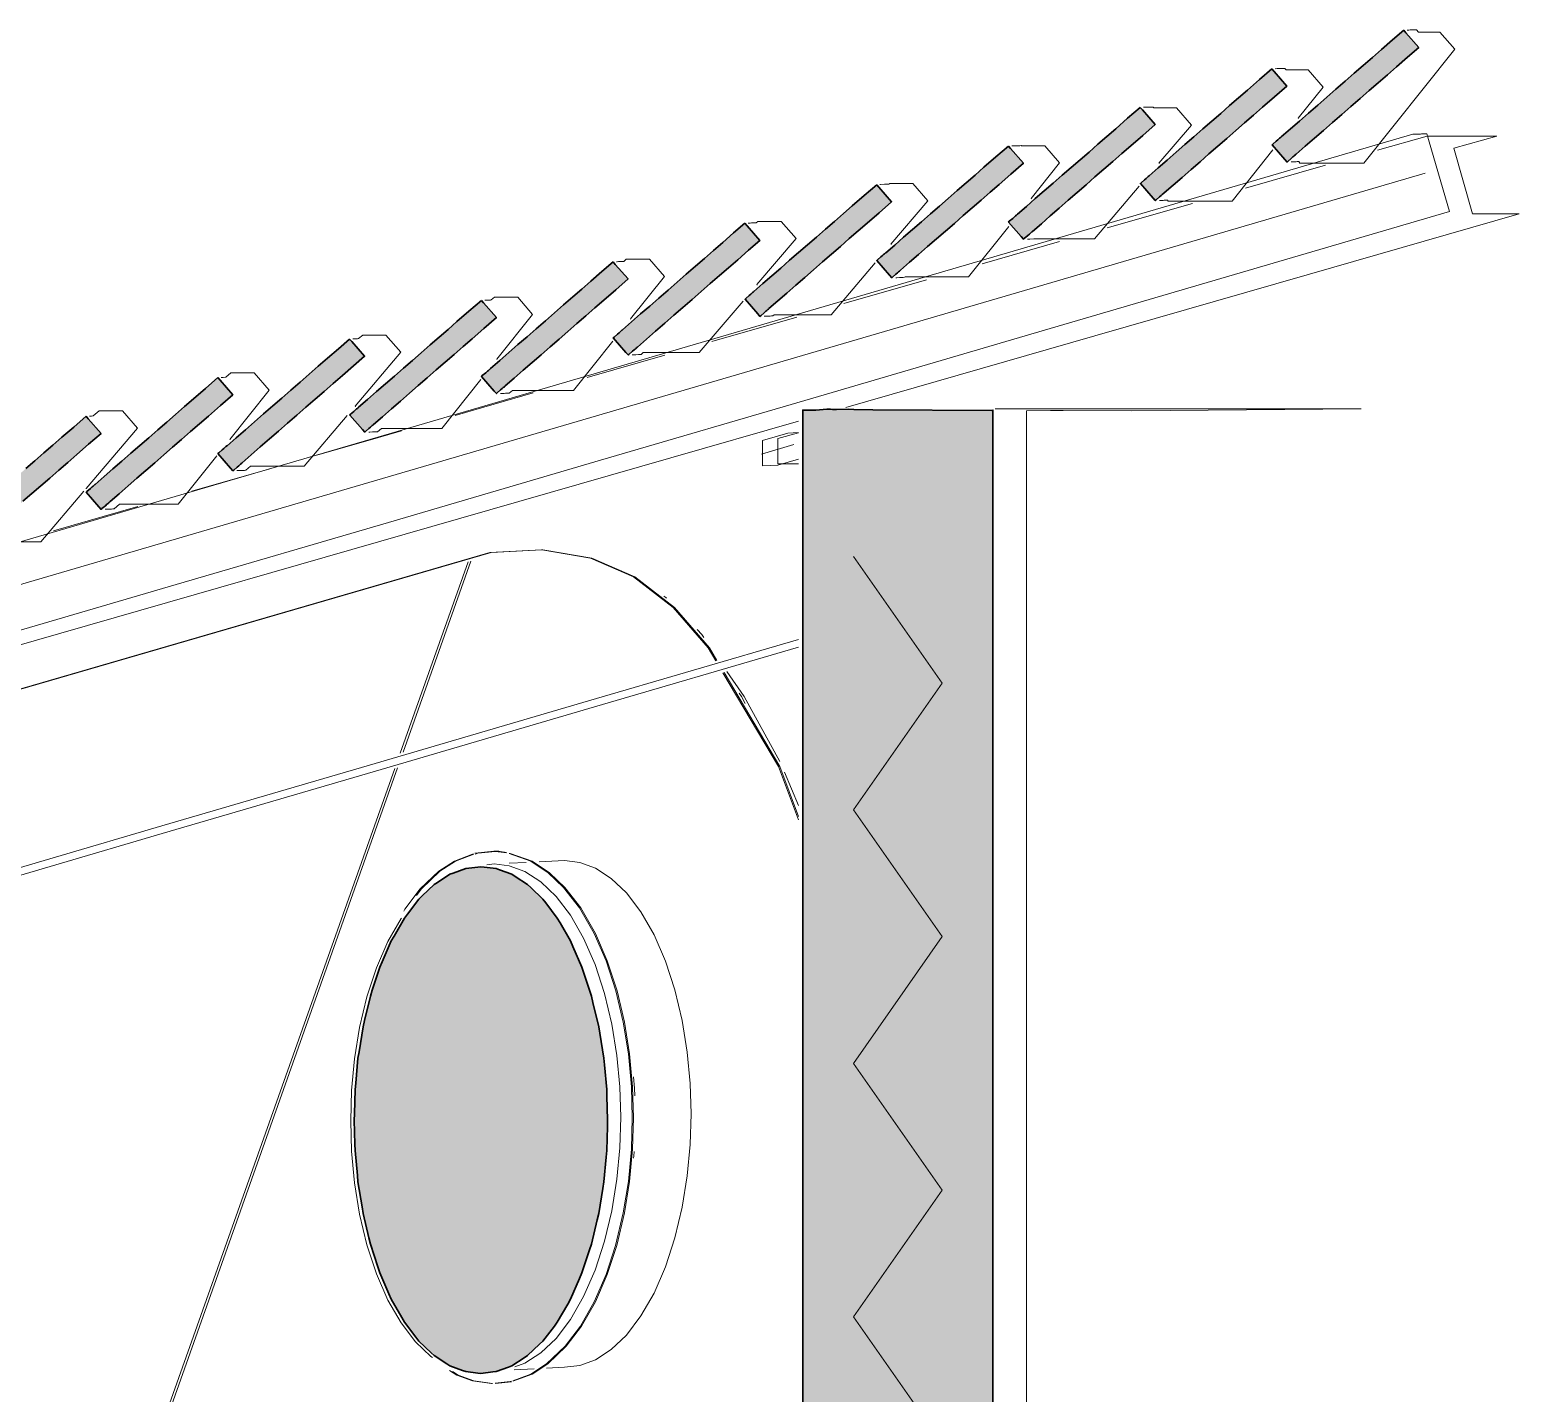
# Model space of a CAD drawing. Header units: millimetres. Extents: x 0 to 153524, y 0 to 59400.
# Drawn here: x 18842 to 20017, y 31665 to 32741 of the extents above; entities that cross this region are included whole.
import ezdxf

# ---------------------------------------------------------------- set-up
doc = ezdxf.new("R2010")
doc.units = ezdxf.units.MM
for name, color, linetype, lineweight in [('01_切断（構造・壁）', 7, 'Continuous', 35), ('03_切断（ガラス）', 5, 'Continuous', 13), ('05_断熱（仮）', 2, 'Continuous', 9), ('10_見えがかり', 7, 'Continuous', 13), ('12_見えがかり（ガラス）', 5, 'Continuous', 9)]:
    doc.layers.add(name, color=color, linetype=linetype, lineweight=lineweight)

msp = doc.modelspace()

# ---------------------------------------------------------------- hatches: boundary and pattern name
at = {"layer": '01_切断（構造・壁）'}
for points in [[(19926.1, 32740.4), (19927.8, 32738.4), (19937.9, 32726.8), (19929, 32719.1), (19920.4, 32711.6), (19913.2, 32705.3), (19906, 32699), (19898.8, 32692.8), (19891.6, 32686.5), (19884.4, 32680.2), (19877.2, 32674), (19870, 32667.7), (19862.8, 32661.4), (19855.6, 32655.2), (19848.4, 32648.9), (19841.2, 32642.6), (19841, 32642.5), (19840.9, 32642.4), (19840.6, 32642.2), (19840.3, 32641.9), (19840, 32641.6), (19839.4, 32641.1), (19838.6, 32640.4), (19837.3, 32639.3), (19834.6, 32636.9), (19834, 32636.4), (19832.2, 32638.4), (19822.2, 32649.9), (19822.8, 32650.5), (19825.5, 32652.8), (19826.8, 32654), (19827.6, 32654.7), (19828.1, 32655.2), (19828.5, 32655.5), (19828.8, 32655.7), (19829, 32655.9), (19829.2, 32656.1), (19829.4, 32656.2), (19836.6, 32662.5), (19843.8, 32668.7), (19851, 32675), (19858.2, 32681.3), (19865.4, 32687.6), (19872.6, 32693.8), (19879.8, 32700.1), (19887, 32706.4), (19894.2, 32712.6), (19901.4, 32718.9), (19908.6, 32725.2), (19917.2, 32732.7)], [(19822.1, 32709.9), (19823.8, 32707.9), (19833.9, 32696.3), (19824.1, 32687.8), (19814.7, 32679.6), (19807.6, 32673.5), (19800.5, 32667.3), (19793.5, 32661.2), (19786.4, 32655), (19779.4, 32648.9), (19772.3, 32642.8), (19765.3, 32636.6), (19758.2, 32630.5), (19751.1, 32624.3), (19744.1, 32618.2), (19737, 32612.1), (19736.9, 32611.9), (19736.6, 32611.7), (19736.3, 32611.5), (19736, 32611.1), (19735.4, 32610.7), (19734.6, 32610), (19733.3, 32608.8), (19730.6, 32606.5), (19730, 32605.9), (19728.2, 32607.9), (19718.2, 32619.5), (19718.8, 32620), (19721.5, 32622.4), (19722.8, 32623.5), (19723.6, 32624.2), (19724.1, 32624.7), (19724.5, 32625), (19724.8, 32625.3), (19725, 32625.5), (19725.2, 32625.6), (19732.3, 32631.8), (19739.3, 32637.9), (19746.4, 32644.1), (19753.4, 32650.2), (19760.5, 32656.3), (19767.6, 32662.5), (19774.6, 32668.6), (19781.7, 32674.8), (19788.7, 32680.9), (19795.8, 32687), (19802.8, 32693.2), (19812.2, 32701.4)], [(19718.1, 32679.5), (19719.8, 32677.5), (19729.9, 32665.9), (19720.1, 32657.3), (19710.7, 32649.1), (19703.6, 32643), (19696.5, 32636.9), (19689.5, 32630.7), (19682.4, 32624.6), (19675.4, 32618.4), (19668.3, 32612.3), (19661.3, 32606.2), (19654.2, 32600), (19647.1, 32593.9), (19640.1, 32587.7), (19633, 32581.6), (19632.9, 32581.4), (19632.6, 32581.2), (19632.3, 32581), (19632, 32580.7), (19631.4, 32580.2), (19630.6, 32579.5), (19629.3, 32578.3), (19626.6, 32576), (19626, 32575.5), (19624.2, 32577.5), (19614.2, 32589), (19614.8, 32589.6), (19617.5, 32591.9), (19618.8, 32593.1), (19619.6, 32593.8), (19620.1, 32594.2), (19620.5, 32594.6), (19620.8, 32594.8), (19621, 32595), (19621.2, 32595.2), (19628.3, 32601.3), (19635.3, 32607.5), (19642.4, 32613.6), (19649.4, 32619.7), (19656.5, 32625.9), (19663.6, 32632), (19670.6, 32638.2), (19677.7, 32644.3), (19684.7, 32650.4), (19691.8, 32656.6), (19698.8, 32662.7), (19708.2, 32670.9)], [(19614.1, 32649), (19615.8, 32647), (19625.9, 32635.4), (19616.1, 32626.9), (19606.7, 32618.7), (19599.6, 32612.5), (19592.5, 32606.4), (19585.5, 32600.3), (19578.4, 32594.1), (19571.4, 32588), (19564.3, 32581.8), (19557.3, 32575.7), (19550.2, 32569.6), (19543.1, 32563.4), (19536.1, 32557.3), (19529, 32551.1), (19528.9, 32551), (19528.6, 32550.8), (19528.3, 32550.5), (19528, 32550.2), (19527.4, 32549.7), (19526.6, 32549), (19525.3, 32547.9), (19522.6, 32545.5), (19522, 32545), (19520.2, 32547), (19510.2, 32558.6), (19510.8, 32559.1), (19513.5, 32561.5), (19514.8, 32562.6), (19515.6, 32563.3), (19516.2, 32563.8), (19516.5, 32564.1), (19516.8, 32564.4), (19517, 32564.6), (19517.2, 32564.7), (19524.3, 32570.9), (19531.3, 32577), (19538.4, 32583.1), (19545.4, 32589.3), (19552.5, 32595.4), (19559.6, 32601.6), (19566.6, 32607.7), (19573.7, 32613.8), (19580.7, 32620), (19587.8, 32626.1), (19594.8, 32632.3), (19604.2, 32640.4)], [(19510.1, 32618.5), (19511.8, 32616.5), (19521.9, 32605), (19512.1, 32596.4), (19502.7, 32588.2), (19495.6, 32582.1), (19488.5, 32575.9), (19481.5, 32569.8), (19474.4, 32563.7), (19467.4, 32557.5), (19460.3, 32551.4), (19453.3, 32545.2), (19446.2, 32539.1), (19439.1, 32533), (19432.1, 32526.8), (19425, 32520.7), (19424.9, 32520.5), (19424.6, 32520.3), (19424.3, 32520.1), (19424, 32519.7), (19423.4, 32519.3), (19422.6, 32518.6), (19421.3, 32517.4), (19418.6, 32515.1), (19418, 32514.5), (19416.2, 32516.5), (19406.2, 32528.1), (19406.8, 32528.7), (19409.5, 32531), (19410.8, 32532.2), (19411.6, 32532.9), (19412.2, 32533.3), (19412.5, 32533.7), (19412.8, 32533.9), (19413, 32534.1), (19413.2, 32534.3), (19420.3, 32540.4), (19427.3, 32546.5), (19434.4, 32552.7), (19441.4, 32558.8), (19448.5, 32565), (19455.6, 32571.1), (19462.6, 32577.2), (19469.7, 32583.4), (19476.7, 32589.5), (19483.8, 32595.7), (19490.8, 32601.8), (19500.2, 32610)], [(19406.1, 32588.1), (19407.8, 32586.1), (19417.9, 32574.5), (19409, 32566.8), (19400.4, 32559.3), (19393.2, 32553), (19386, 32546.8), (19378.8, 32540.5), (19371.6, 32534.2), (19364.4, 32527.9), (19357.2, 32521.7), (19350, 32515.4), (19342.8, 32509.1), (19335.6, 32502.9), (19328.4, 32496.6), (19321.2, 32490.3), (19321, 32490.2), (19320.9, 32490.1), (19320.6, 32489.9), (19320.4, 32489.6), (19320, 32489.3), (19319.4, 32488.8), (19318.6, 32488.1), (19317.3, 32487), (19314.6, 32484.6), (19314, 32484.1), (19312.2, 32486.1), (19302.2, 32497.7), (19302.8, 32498.2), (19305.5, 32500.5), (19306.8, 32501.7), (19307.6, 32502.4), (19308.2, 32502.9), (19308.5, 32503.2), (19308.8, 32503.4), (19309, 32503.6), (19309.2, 32503.8), (19309.4, 32503.9), (19316.6, 32510.2), (19323.8, 32516.5), (19331, 32522.7), (19338.2, 32529), (19345.4, 32535.3), (19352.6, 32541.5), (19359.8, 32547.8), (19367, 32554.1), (19374.2, 32560.3), (19381.4, 32566.6), (19388.6, 32572.9), (19397.2, 32580.4)], [(19302.1, 32557.6), (19303.8, 32555.6), (19313.9, 32544.1), (19304.1, 32535.5), (19294.7, 32527.3), (19287.6, 32521.2), (19280.5, 32515), (19273.5, 32508.9), (19266.4, 32502.7), (19259.4, 32496.6), (19252.3, 32490.5), (19245.3, 32484.3), (19238.2, 32478.2), (19231.2, 32472), (19224.1, 32465.9), (19217, 32459.8), (19216.9, 32459.6), (19216.6, 32459.4), (19216.4, 32459.2), (19216, 32458.8), (19215.4, 32458.4), (19214.6, 32457.7), (19213.3, 32456.5), (19210.6, 32454.2), (19210, 32453.6), (19208.2, 32455.6), (19198.2, 32467.2), (19198.8, 32467.8), (19201.5, 32470.1), (19202.8, 32471.2), (19203.6, 32471.9), (19204.2, 32472.4), (19204.5, 32472.7), (19204.8, 32473), (19205, 32473.2), (19205.2, 32473.3), (19205.4, 32473.5), (19212.6, 32479.7), (19219.8, 32486), (19227, 32492.3), (19234.2, 32498.5), (19241.4, 32504.8), (19248.6, 32511.1), (19255.8, 32517.3), (19263, 32523.6), (19270.2, 32529.9), (19277.4, 32536.1), (19284.6, 32542.4), (19293.2, 32549.9)], [(19198.1, 32527.2), (19199.8, 32525.2), (19209.9, 32513.6), (19200.1, 32505), (19190.7, 32496.8), (19183.6, 32490.7), (19176.5, 32484.6), (19169.5, 32478.4), (19162.4, 32472.3), (19155.4, 32466.1), (19148.3, 32460), (19141.3, 32453.9), (19134.2, 32447.7), (19127.2, 32441.6), (19120.1, 32435.4), (19113, 32429.3), (19112.9, 32429.1), (19112.6, 32428.9), (19112.4, 32428.7), (19112, 32428.4), (19111.4, 32427.9), (19110.6, 32427.2), (19109.3, 32426), (19106.6, 32423.7), (19106, 32423.2), (19104.2, 32425.2), (19094.2, 32436.7), (19094.8, 32437.3), (19097.5, 32439.6), (19098.8, 32440.8), (19099.6, 32441.5), (19100.2, 32441.9), (19100.5, 32442.3), (19100.8, 32442.5), (19101, 32442.7), (19101.2, 32442.9), (19108.3, 32449), (19115.3, 32455.2), (19122.4, 32461.3), (19129.4, 32467.4), (19136.5, 32473.6), (19143.6, 32479.7), (19150.6, 32485.9), (19157.7, 32492), (19164.7, 32498.1), (19171.8, 32504.3), (19178.8, 32510.4), (19188.3, 32518.6)], [(19094.1, 32496.7), (19095.8, 32494.7), (19105.9, 32483.1), (19097.1, 32475.4), (19088.4, 32467.9), (19081.2, 32461.6), (19074, 32455.4), (19066.8, 32449.1), (19059.6, 32442.8), (19052.4, 32436.6), (19045.2, 32430.3), (19038, 32424), (19030.8, 32417.8), (19023.6, 32411.5), (19016.4, 32405.2), (19009.2, 32399), (19009, 32398.8), (19008.9, 32398.7), (19008.6, 32398.5), (19008.4, 32398.2), (19008, 32397.9), (19007.4, 32397.4), (19006.6, 32396.7), (19005.3, 32395.6), (19002.6, 32393.3), (19002, 32392.7), (19000.2, 32394.7), (18990.2, 32406.3), (18990.8, 32406.8), (18993.5, 32409.2), (18994.8, 32410.3), (18995.6, 32411), (18996.2, 32411.5), (18996.5, 32411.8), (18996.8, 32412.1), (18997, 32412.3), (18997.2, 32412.4), (18997.4, 32412.5), (19004.6, 32418.8), (19011.8, 32425.1), (19019, 32431.3), (19026.2, 32437.6), (19033.4, 32443.9), (19040.6, 32450.1), (19047.8, 32456.4), (19055, 32462.7), (19062.2, 32469), (19069.4, 32475.2), (19076.6, 32481.5), (19085.2, 32489)], [(18990.1, 32466.3), (18991.8, 32464.2), (19001.9, 32452.7), (18992.1, 32444.1), (18982.7, 32435.9), (18975.6, 32429.8), (18968.6, 32423.6), (18961.5, 32417.5), (18954.4, 32411.4), (18947.4, 32405.2), (18940.3, 32399.1), (18933.3, 32392.9), (18926.2, 32386.8), (18919.2, 32380.7), (18912.1, 32374.5), (18905, 32368.4), (18904.9, 32368.2), (18904.6, 32368), (18904.4, 32367.8), (18904, 32367.4), (18903.4, 32367), (18902.6, 32366.3), (18901.3, 32365.1), (18898.6, 32362.8), (18898, 32362.2), (18896.2, 32364.2), (18886.2, 32375.8), (18886.8, 32376.4), (18889.5, 32378.7), (18890.8, 32379.9), (18891.6, 32380.6), (18892.2, 32381), (18892.5, 32381.4), (18892.8, 32381.6), (18893, 32381.8), (18893.2, 32382), (18900.3, 32388.1), (18907.3, 32394.2), (18914.4, 32400.4), (18921.5, 32406.5), (18928.5, 32412.7), (18935.6, 32418.8), (18942.6, 32424.9), (18949.7, 32431.1), (18956.7, 32437.2), (18963.8, 32443.4), (18970.9, 32449.5), (18980.3, 32457.7)], [(18886.1, 32435.8), (18887.8, 32433.8), (18897.9, 32422.2), (18888.1, 32413.7), (18878.7, 32405.5), (18871.6, 32399.3), (18864.6, 32393.2), (18857.5, 32387), (18850.4, 32380.9), (18843.4, 32374.8), (18836.3, 32368.6), (18829.3, 32362.5), (18822.2, 32356.3), (18815.2, 32350.2), (18808.1, 32344.1), (18801, 32337.9), (18800.9, 32337.8), (18800.6, 32337.6), (18800.4, 32337.3), (18800, 32337), (18799.4, 32336.5), (18798.6, 32335.8), (18797.3, 32334.7), (18794.6, 32332.3), (18794, 32331.8), (18792.2, 32333.8), (18782.2, 32345.4), (18782.8, 32345.9), (18785.5, 32348.2), (18786.8, 32349.4), (18787.6, 32350.1), (18788.2, 32350.6), (18788.5, 32350.9), (18788.8, 32351.1), (18789, 32351.3), (18789.2, 32351.5), (18796.3, 32357.6), (18803.3, 32363.8), (18810.4, 32369.9), (18817.5, 32376.1), (18824.5, 32382.2), (18831.6, 32388.3), (18838.6, 32394.5), (18845.7, 32400.6), (18852.7, 32406.8), (18859.8, 32412.9), (18866.9, 32419.1), (18876.3, 32427.2)], [(19462.2, 32440.5), (19470.8, 32441.3), (19470.8, 32441.3), (19471, 32441.3), (19473.5, 32441.2), (19473.6, 32441.2), (19475.1, 32441.1), (19475.6, 32441.1), (19477.1, 32441.1), (19478.4, 32441.1), (19488.2, 32441.2), (19488.2, 32441.2), (19488.2, 32441.2), (19492, 32441.1), (19507.1, 32440.7), (19600.9, 32440.3), (19601.8, 32440.6), (19601.8, 31286.3), (19601.8, 30250), (19530.9, 30250), (19451.8, 30250), (19451.8, 31404.3), (19451.8, 32440.6)], [(19297, 31904.3), (19297.1, 31899.3), (19297.7, 31880.2), (19297.6, 31875.2), (19297, 31856.1), (19296.5, 31851), (19294.7, 31831.4), (19293.9, 31826.3), (19290.7, 31806.6), (19289.5, 31801.6), (19284.9, 31782.4), (19283.4, 31777.7), (19277.5, 31759.6), (19275.6, 31755.3), (19268.4, 31738.8), (19266.3, 31735), (19258, 31720.7), (19255.7, 31717.6), (19246.6, 31705.8), (19244.1, 31703.4), (19234.5, 31694.3), (19231.9, 31692.6), (19222.1, 31686.3), (19219.5, 31685.3), (19209.7, 31681.7), (19207.2, 31681.4), (19197.7, 31680.2), (19195.2, 31680.5), (19185.7, 31681.7), (19183.1, 31682.6), (19173.3, 31686.3), (19170.7, 31687.9), (19160.9, 31694.3), (19158.4, 31696.6), (19148.8, 31705.8), (19146.4, 31708.9), (19137.4, 31720.7), (19135.2, 31724.5), (19127, 31738.8), (19125.1, 31743.1), (19118, 31759.6), (19116.4, 31764.3), (19110.5, 31782.4), (19109.3, 31787.4), (19104.7, 31806.6), (19103.9, 31811.7), (19100.7, 31831.4), (19100.3, 31836.5), (19098.4, 31856.1), (19098.3, 31861.1), (19097.7, 31880.2), (19097.9, 31885.2), (19098.4, 31904.3), (19098.9, 31909.4), (19100.7, 31929), (19101.6, 31934.2), (19104.7, 31953.8), (19105.9, 31958.8), (19110.5, 31978), (19112, 31982.8), (19118, 32000.9), (19119.8, 32005.2), (19127, 32021.6), (19129.2, 32025.4), (19137.4, 32039.7), (19139.8, 32042.8), (19148.8, 32054.7), (19151.3, 32057.1), (19160.9, 32066.2), (19163.5, 32067.8), (19173.3, 32074.2), (19175.9, 32075.1), (19185.7, 32078.8), (19188.2, 32079.1), (19197.7, 32080.2), (19200.2, 32079.9), (19209.7, 32078.8), (19212.3, 32077.8), (19222.1, 32074.2), (19224.7, 32072.5), (19234.5, 32066.2), (19237, 32063.8), (19246.6, 32054.7), (19249, 32051.6), (19258, 32039.7), (19260.2, 32036), (19268.4, 32021.6), (19270.3, 32017.3), (19277.5, 32000.9), (19279, 31996.1), (19284.9, 31978), (19286.1, 31973), (19290.7, 31953.8), (19291.5, 31948.7), (19294.7, 31929), (19295.2, 31923.9)]]:
    msp.add_hatch(color=7, dxfattribs=at).paths.add_polyline_path(points)
at = {"layer": '05_断熱（仮）', "true_color": 0xf3d98b}
msp.add_hatch(color=8, dxfattribs=at).paths.add_polyline_path([(19476.8, 32416.1), (19477.8, 32416.1), (19478.6, 32416.1), (19488.1, 32416.2), (19506.5, 32415.7), (19507, 32415.7), (19576.8, 32415.4), (19576.8, 30275), (19476.8, 30275)])

# ---------------------------------------------------------------- linework, layer by layer
at = {"layer": '01_切断（構造・壁）'}
for points in [[(19926.1, 32740.4), (19927.8, 32738.4), (19937.9, 32726.8), (19929, 32719.1), (19920.4, 32711.6), (19913.2, 32705.3), (19906, 32699), (19898.8, 32692.8), (19891.6, 32686.5), (19884.4, 32680.2), (19877.2, 32674), (19870, 32667.7), (19862.8, 32661.4), (19855.6, 32655.2), (19848.4, 32648.9), (19841.2, 32642.6), (19841, 32642.5), (19840.9, 32642.4), (19840.6, 32642.2), (19840.3, 32641.9), (19840, 32641.6), (19839.4, 32641.1), (19838.6, 32640.4), (19837.3, 32639.3), (19834.6, 32636.9), (19834, 32636.4), (19832.2, 32638.4), (19822.2, 32649.9), (19822.8, 32650.5), (19825.5, 32652.8), (19826.8, 32654), (19827.6, 32654.7), (19828.1, 32655.2), (19828.5, 32655.5), (19828.8, 32655.7), (19829, 32655.9), (19829.2, 32656.1), (19829.4, 32656.2), (19836.6, 32662.5), (19843.8, 32668.7), (19851, 32675), (19858.2, 32681.3), (19865.4, 32687.6), (19872.6, 32693.8), (19879.8, 32700.1), (19887, 32706.4), (19894.2, 32712.6), (19901.4, 32718.9), (19908.6, 32725.2), (19917.2, 32732.7), (19926.1, 32740.4)], [(19822.1, 32709.9), (19823.8, 32707.9), (19833.9, 32696.3), (19824.1, 32687.8), (19814.7, 32679.6), (19807.6, 32673.5), (19800.5, 32667.3), (19793.5, 32661.2), (19786.4, 32655), (19779.4, 32648.9), (19772.3, 32642.8), (19765.3, 32636.6), (19758.2, 32630.5), (19751.1, 32624.3), (19744.1, 32618.2), (19737, 32612.1), (19736.9, 32611.9), (19736.6, 32611.7), (19736.3, 32611.5), (19736, 32611.1), (19735.4, 32610.7), (19734.6, 32610), (19733.3, 32608.8), (19730.6, 32606.5), (19730, 32605.9), (19728.2, 32607.9), (19718.2, 32619.5), (19718.8, 32620), (19721.5, 32622.4), (19722.8, 32623.5), (19723.6, 32624.2), (19724.1, 32624.7), (19724.5, 32625), (19724.8, 32625.3), (19725, 32625.5), (19725.2, 32625.6), (19732.3, 32631.8), (19739.3, 32637.9), (19746.4, 32644.1), (19753.4, 32650.2), (19760.5, 32656.3), (19767.6, 32662.5), (19774.6, 32668.6), (19781.7, 32674.8), (19788.7, 32680.9), (19795.8, 32687), (19802.8, 32693.2), (19812.2, 32701.4), (19822.1, 32709.9)], [(19718.1, 32679.5), (19719.8, 32677.5), (19729.9, 32665.9), (19720.1, 32657.3), (19710.7, 32649.1), (19703.6, 32643), (19696.5, 32636.9), (19689.5, 32630.7), (19682.4, 32624.6), (19675.4, 32618.4), (19668.3, 32612.3), (19661.3, 32606.2), (19654.2, 32600), (19647.1, 32593.9), (19640.1, 32587.7), (19633, 32581.6), (19632.9, 32581.4), (19632.6, 32581.2), (19632.3, 32581), (19632, 32580.7), (19631.4, 32580.2), (19630.6, 32579.5), (19629.3, 32578.3), (19626.6, 32576), (19626, 32575.5), (19624.2, 32577.5), (19614.2, 32589), (19614.8, 32589.6), (19617.5, 32591.9), (19618.8, 32593.1), (19619.6, 32593.8), (19620.1, 32594.2), (19620.5, 32594.6), (19620.8, 32594.8), (19621, 32595), (19621.2, 32595.2), (19628.3, 32601.3), (19635.3, 32607.5), (19642.4, 32613.6), (19649.4, 32619.7), (19656.5, 32625.9), (19663.6, 32632), (19670.6, 32638.2), (19677.7, 32644.3), (19684.7, 32650.4), (19691.8, 32656.6), (19698.8, 32662.7), (19708.2, 32670.9), (19718.1, 32679.5)], [(19614.1, 32649), (19615.8, 32647), (19625.9, 32635.4), (19616.1, 32626.9), (19606.7, 32618.7), (19599.6, 32612.5), (19592.5, 32606.4), (19585.5, 32600.3), (19578.4, 32594.1), (19571.4, 32588), (19564.3, 32581.8), (19557.3, 32575.7), (19550.2, 32569.6), (19543.1, 32563.4), (19536.1, 32557.3), (19529, 32551.1), (19528.9, 32551), (19528.6, 32550.8), (19528.3, 32550.5), (19528, 32550.2), (19527.4, 32549.7), (19526.6, 32549), (19525.3, 32547.9), (19522.6, 32545.5), (19522, 32545), (19520.2, 32547), (19510.2, 32558.6), (19510.8, 32559.1), (19513.5, 32561.5), (19514.8, 32562.6), (19515.6, 32563.3), (19516.2, 32563.8), (19516.5, 32564.1), (19516.8, 32564.4), (19517, 32564.6), (19517.2, 32564.7), (19524.3, 32570.9), (19531.3, 32577), (19538.4, 32583.1), (19545.4, 32589.3), (19552.5, 32595.4), (19559.6, 32601.6), (19566.6, 32607.7), (19573.7, 32613.8), (19580.7, 32620), (19587.8, 32626.1), (19594.8, 32632.3), (19604.2, 32640.4), (19614.1, 32649)], [(19510.1, 32618.5), (19511.8, 32616.5), (19521.9, 32605), (19512.1, 32596.4), (19502.7, 32588.2), (19495.6, 32582.1), (19488.5, 32575.9), (19481.5, 32569.8), (19474.4, 32563.7), (19467.4, 32557.5), (19460.3, 32551.4), (19453.3, 32545.2), (19446.2, 32539.1), (19439.1, 32533), (19432.1, 32526.8), (19425, 32520.7), (19424.9, 32520.5), (19424.6, 32520.3), (19424.3, 32520.1), (19424, 32519.7), (19423.4, 32519.3), (19422.6, 32518.6), (19421.3, 32517.4), (19418.6, 32515.1), (19418, 32514.5), (19416.2, 32516.5), (19406.2, 32528.1), (19406.8, 32528.7), (19409.5, 32531), (19410.8, 32532.2), (19411.6, 32532.9), (19412.2, 32533.3), (19412.5, 32533.7), (19412.8, 32533.9), (19413, 32534.1), (19413.2, 32534.3), (19420.3, 32540.4), (19427.3, 32546.5), (19434.4, 32552.7), (19441.4, 32558.8), (19448.5, 32565), (19455.6, 32571.1), (19462.6, 32577.2), (19469.7, 32583.4), (19476.7, 32589.5), (19483.8, 32595.7), (19490.8, 32601.8), (19500.2, 32610), (19510.1, 32618.5)], [(19406.1, 32588.1), (19407.8, 32586.1), (19417.9, 32574.5), (19409, 32566.8), (19400.4, 32559.3), (19393.2, 32553), (19386, 32546.8), (19378.8, 32540.5), (19371.6, 32534.2), (19364.4, 32527.9), (19357.2, 32521.7), (19350, 32515.4), (19342.8, 32509.1), (19335.6, 32502.9), (19328.4, 32496.6), (19321.2, 32490.3), (19321, 32490.2), (19320.9, 32490.1), (19320.6, 32489.9), (19320.4, 32489.6), (19320, 32489.3), (19319.4, 32488.8), (19318.6, 32488.1), (19317.3, 32487), (19314.6, 32484.6), (19314, 32484.1), (19312.2, 32486.1), (19302.2, 32497.7), (19302.8, 32498.2), (19305.5, 32500.5), (19306.8, 32501.7), (19307.6, 32502.4), (19308.2, 32502.9), (19308.5, 32503.2), (19308.8, 32503.4), (19309, 32503.6), (19309.2, 32503.8), (19309.4, 32503.9), (19316.6, 32510.2), (19323.8, 32516.5), (19331, 32522.7), (19338.2, 32529), (19345.4, 32535.3), (19352.6, 32541.5), (19359.8, 32547.8), (19367, 32554.1), (19374.2, 32560.3), (19381.4, 32566.6), (19388.6, 32572.9), (19397.2, 32580.4), (19406.1, 32588.1)], [(19302.1, 32557.6), (19303.8, 32555.6), (19313.9, 32544.1), (19304.1, 32535.5), (19294.7, 32527.3), (19287.6, 32521.2), (19280.5, 32515), (19273.5, 32508.9), (19266.4, 32502.7), (19259.4, 32496.6), (19252.3, 32490.5), (19245.3, 32484.3), (19238.2, 32478.2), (19231.2, 32472), (19224.1, 32465.9), (19217, 32459.8), (19216.9, 32459.6), (19216.6, 32459.4), (19216.4, 32459.2), (19216, 32458.8), (19215.4, 32458.4), (19214.6, 32457.7), (19213.3, 32456.5), (19210.6, 32454.2), (19210, 32453.6), (19208.2, 32455.6), (19198.2, 32467.2), (19198.8, 32467.8), (19201.5, 32470.1), (19202.8, 32471.2), (19203.6, 32471.9), (19204.2, 32472.4), (19204.5, 32472.7), (19204.8, 32473), (19205, 32473.2), (19205.2, 32473.3), (19205.4, 32473.5), (19212.6, 32479.7), (19219.8, 32486), (19227, 32492.3), (19234.2, 32498.5), (19241.4, 32504.8), (19248.6, 32511.1), (19255.8, 32517.3), (19263, 32523.6), (19270.2, 32529.9), (19277.4, 32536.1), (19284.6, 32542.4), (19293.2, 32549.9), (19302.1, 32557.6)], [(19198.1, 32527.2), (19199.8, 32525.2), (19209.9, 32513.6), (19200.1, 32505), (19190.7, 32496.8), (19183.6, 32490.7), (19176.5, 32484.6), (19169.5, 32478.4), (19162.4, 32472.3), (19155.4, 32466.1), (19148.3, 32460), (19141.3, 32453.9), (19134.2, 32447.7), (19127.2, 32441.6), (19120.1, 32435.4), (19113, 32429.3), (19112.9, 32429.1), (19112.6, 32428.9), (19112.4, 32428.7), (19112, 32428.4), (19111.4, 32427.9), (19110.6, 32427.2), (19109.3, 32426), (19106.6, 32423.7), (19106, 32423.2), (19104.2, 32425.2), (19094.2, 32436.7), (19094.8, 32437.3), (19097.5, 32439.6), (19098.8, 32440.8), (19099.6, 32441.5), (19100.2, 32441.9), (19100.5, 32442.3), (19100.8, 32442.5), (19101, 32442.7), (19101.2, 32442.9), (19108.3, 32449), (19115.3, 32455.2), (19122.4, 32461.3), (19129.4, 32467.4), (19136.5, 32473.6), (19143.6, 32479.7), (19150.6, 32485.9), (19157.7, 32492), (19164.7, 32498.1), (19171.8, 32504.3), (19178.8, 32510.4), (19188.3, 32518.6), (19198.1, 32527.2)], [(19094.1, 32496.7), (19095.8, 32494.7), (19105.9, 32483.1), (19097.1, 32475.4), (19088.4, 32467.9), (19081.2, 32461.6), (19074, 32455.4), (19066.8, 32449.1), (19059.6, 32442.8), (19052.4, 32436.6), (19045.2, 32430.3), (19038, 32424), (19030.8, 32417.8), (19023.6, 32411.5), (19016.4, 32405.2), (19009.2, 32399), (19009, 32398.8), (19008.9, 32398.7), (19008.6, 32398.5), (19008.4, 32398.2), (19008, 32397.9), (19007.4, 32397.4), (19006.6, 32396.7), (19005.3, 32395.6), (19002.6, 32393.3), (19002, 32392.7), (19000.2, 32394.7), (18990.2, 32406.3), (18990.8, 32406.8), (18993.5, 32409.2), (18994.8, 32410.3), (18995.6, 32411), (18996.2, 32411.5), (18996.5, 32411.8), (18996.8, 32412.1), (18997, 32412.3), (18997.2, 32412.4), (18997.4, 32412.5), (19004.6, 32418.8), (19011.8, 32425.1), (19019, 32431.3), (19026.2, 32437.6), (19033.4, 32443.9), (19040.6, 32450.1), (19047.8, 32456.4), (19055, 32462.7), (19062.2, 32469), (19069.4, 32475.2), (19076.6, 32481.5), (19085.2, 32489), (19094.1, 32496.7)], [(18990.1, 32466.3), (18991.8, 32464.2), (19001.9, 32452.7), (18992.1, 32444.1), (18982.7, 32435.9), (18975.6, 32429.8), (18968.6, 32423.6), (18961.5, 32417.5), (18954.4, 32411.4), (18947.4, 32405.2), (18940.3, 32399.1), (18933.3, 32392.9), (18926.2, 32386.8), (18919.2, 32380.7), (18912.1, 32374.5), (18905, 32368.4), (18904.9, 32368.2), (18904.6, 32368), (18904.4, 32367.8), (18904, 32367.4), (18903.4, 32367), (18902.6, 32366.3), (18901.3, 32365.1), (18898.6, 32362.8), (18898, 32362.2), (18896.2, 32364.2), (18886.2, 32375.8), (18886.8, 32376.4), (18889.5, 32378.7), (18890.8, 32379.9), (18891.6, 32380.6), (18892.2, 32381), (18892.5, 32381.4), (18892.8, 32381.6), (18893, 32381.8), (18893.2, 32382), (18900.3, 32388.1), (18907.3, 32394.2), (18914.4, 32400.4), (18921.5, 32406.5), (18928.5, 32412.7), (18935.6, 32418.8), (18942.6, 32424.9), (18949.7, 32431.1), (18956.7, 32437.2), (18963.8, 32443.4), (18970.9, 32449.5), (18980.3, 32457.7), (18990.1, 32466.3)], [(18886.1, 32435.8), (18887.8, 32433.8), (18897.9, 32422.2), (18888.1, 32413.7), (18878.7, 32405.5), (18871.6, 32399.3), (18864.6, 32393.2), (18857.5, 32387), (18850.4, 32380.9), (18843.4, 32374.8), (18836.3, 32368.6)], [(18838.6, 32394.5), (18845.7, 32400.6), (18852.7, 32406.8), (18859.8, 32412.9), (18866.9, 32419.1), (18876.3, 32427.2), (18886.1, 32435.8)], [(19462.2, 32440.5), (19470.8, 32441.3), (19470.8, 32441.3), (19471, 32441.3), (19473.5, 32441.2), (19473.6, 32441.2), (19475.1, 32441.1), (19475.6, 32441.1), (19477.1, 32441.1), (19478.4, 32441.1), (19488.2, 32441.2), (19488.2, 32441.2), (19488.2, 32441.2), (19492, 32441.1), (19507.1, 32440.7), (19600.9, 32440.3), (19601.8, 32440.6), (19601.8, 31286.3), (19601.8, 30250), (19530.9, 30250), (19451.8, 30250), (19451.8, 31404.3), (19451.8, 32440.6), (19462.2, 32440.5)], [(19297, 31904.3), (19297.1, 31899.3), (19297.7, 31880.2), (19297.6, 31875.2), (19297, 31856.1), (19296.5, 31851), (19294.7, 31831.4), (19293.9, 31826.3), (19290.7, 31806.6), (19289.5, 31801.6), (19284.9, 31782.4), (19283.4, 31777.7), (19277.5, 31759.6), (19275.6, 31755.3), (19268.4, 31738.8), (19266.3, 31735), (19258, 31720.7), (19255.7, 31717.6), (19246.6, 31705.8), (19244.1, 31703.4), (19234.5, 31694.3), (19231.9, 31692.6), (19222.1, 31686.3), (19219.5, 31685.3), (19209.7, 31681.7), (19207.2, 31681.4), (19197.7, 31680.2), (19195.2, 31680.5), (19185.7, 31681.7), (19183.1, 31682.6), (19173.3, 31686.3), (19170.7, 31687.9), (19160.9, 31694.3), (19158.4, 31696.6), (19148.8, 31705.8), (19146.4, 31708.9), (19137.4, 31720.7), (19135.2, 31724.5), (19127, 31738.8), (19125.1, 31743.1), (19118, 31759.6), (19116.4, 31764.3), (19110.5, 31782.4), (19109.3, 31787.4), (19104.7, 31806.6), (19103.9, 31811.7), (19100.7, 31831.4), (19100.3, 31836.5), (19098.4, 31856.1), (19098.3, 31861.1), (19097.7, 31880.2), (19097.9, 31885.2), (19098.4, 31904.3), (19098.9, 31909.4), (19100.7, 31929), (19101.6, 31934.2), (19104.7, 31953.8), (19105.9, 31958.8), (19110.5, 31978), (19112, 31982.8), (19118, 32000.9), (19119.8, 32005.2), (19127, 32021.6), (19129.2, 32025.4), (19137.4, 32039.7), (19139.8, 32042.8), (19148.8, 32054.7), (19151.3, 32057.1), (19160.9, 32066.2), (19163.5, 32067.8), (19173.3, 32074.2), (19175.9, 32075.1), (19185.7, 32078.8), (19188.2, 32079.1), (19197.7, 32080.2), (19200.2, 32079.9), (19209.7, 32078.8), (19212.3, 32077.8), (19222.1, 32074.2), (19224.7, 32072.5), (19234.5, 32066.2), (19237, 32063.8), (19246.6, 32054.7), (19249, 32051.6), (19258, 32039.7), (19260.2, 32036), (19268.4, 32021.6), (19270.3, 32017.3), (19277.5, 32000.9), (19279, 31996.1), (19284.9, 31978), (19286.1, 31973), (19290.7, 31953.8), (19291.5, 31948.7), (19294.7, 31929), (19295.2, 31923.9), (19297, 31904.3)]]:
    msp.add_lwpolyline(points, dxfattribs=at)
at = {"layer": '03_切断（ガラス）'}
for points in [[(17933, 32039), (19943, 32627.6)], [(19419.3, 32405.9), (19444.7, 32413.4)]]:
    msp.add_lwpolyline(points, dxfattribs=at)
at = {"layer": '05_断熱（仮）'}
msp.add_lwpolyline([(19491.8, 30325), (19561.8, 30425), (19491.8, 30525), (19561.8, 30625), (19491.8, 30725), (19561.8, 30825), (19491.8, 30925), (19561.8, 31025), (19491.8, 31125), (19561.8, 31225), (19491.8, 31325), (19561.8, 31425), (19491.8, 31525), (19561.8, 31625), (19491.8, 31725), (19561.8, 31825), (19491.8, 31925), (19561.8, 32025), (19491.8, 32125), (19561.8, 32225), (19491.8, 32325)], dxfattribs=at)
at = {"layer": '10_見えがかり'}
for points in [[(19928.7, 32740.5), (19929.2, 32740.5), (19930.2, 32740.5), (19931.2, 32740.6), (19933.2, 32740.6), (19934.2, 32740.7), (19935.2, 32740.7), (19936.2, 32740.8), (19937.8, 32739), (19945.5, 32739), (19950.1, 32739), (19954.7, 32739), (19966.4, 32725.4), (19894.6, 32635.5), (19885.4, 32635.5), (19880.8, 32635.5), (19876.3, 32635.5), (19867.1, 32635.5), (19862.5, 32635.5), (19857.9, 32635.5), (19853.4, 32635.5), (19848.8, 32635.5), (19844.2, 32635.5), (19843.2, 32636.7), (19842.1, 32636.7), (19841.1, 32636.6), (19840.1, 32636.6), (19839.1, 32636.6), (19838.1, 32636.5), (19837.2, 32636.5)], [(19824.7, 32710), (19826.2, 32710.1), (19827.2, 32710.1), (19828.2, 32710.2), (19830.2, 32710.2), (19831.2, 32710.3), (19832.2, 32710.3), (19833.3, 32709.1), (19836.9, 32709.1), (19841.5, 32709.1), (19846.1, 32709.1), (19850.7, 32709.1), (19862.4, 32695.5), (19842.9, 32671), (19843, 32670.8)], [(19720.7, 32679.6), (19721.2, 32679.6), (19722.2, 32679.6), (19723.2, 32679.7), (19724.2, 32679.7), (19725.2, 32679.7), (19726.2, 32679.8), (19727.2, 32679.8), (19728.2, 32679.8), (19728.8, 32679.2), (19733, 32679.2), (19746.7, 32679.2), (19758.5, 32665.6), (19732.9, 32635.5), (19733.2, 32635.3)], [(19616.7, 32649.1), (19617.2, 32649.1), (19618.2, 32649.2), (19619.2, 32649.2), (19620.2, 32649.2), (19621.2, 32649.3), (19623.2, 32649.3), (19624.2, 32649.4), (19624.3, 32649.3), (19633.5, 32649.3), (19638.1, 32649.3), (19642.7, 32649.3), (19654.5, 32635.7), (19632, 32607.6), (19632.2, 32607.4)], [(19822.9, 32646), (19790.6, 32605.6), (19786, 32605.6), (19781.4, 32605.6), (19776.9, 32605.6), (19772.3, 32605.6), (19767.7, 32605.6), (19758.5, 32605.6), (19754, 32605.6), (19749.4, 32605.6), (19744.8, 32605.6), (19740.2, 32605.6), (19739.6, 32606.3), (19738.1, 32606.2), (19737.1, 32606.2), (19736.1, 32606.1), (19735.1, 32606.1), (19734.1, 32606.1), (19733.2, 32606)], [(19512.7, 32618.6), (19513.2, 32618.7), (19516.2, 32618.8), (19517.2, 32618.8), (19519.8, 32618.9), (19520.4, 32619.4), (19529.6, 32619.4), (19534.1, 32619.4), (19538.7, 32619.4), (19550.5, 32605.8), (19521.4, 32571.6), (19521.7, 32571.3)], [(19717.4, 32617.3), (19682.1, 32575.7), (19677.5, 32575.7), (19672.9, 32575.7), (19659.1, 32575.7), (19654.6, 32575.7), (19650, 32575.7), (19636.2, 32575.7), (19636.1, 32575.8), (19635.1, 32575.8), (19634.1, 32575.8), (19631.1, 32575.6), (19630.1, 32575.6), (19629.2, 32575.6)], [(19408.7, 32588.2), (19409.2, 32588.2), (19410.2, 32588.2), (19411.2, 32588.3), (19412.2, 32588.3), (19413.2, 32588.4), (19414.2, 32588.4), (19415.1, 32588.4), (19416.4, 32589.5), (19421, 32589.5), (19425.6, 32589.5), (19430.2, 32589.5), (19434.7, 32589.5), (19446.5, 32575.9), (19415.6, 32539.6), (19415.9, 32539.3)], [(19614.5, 32585.6), (19582.7, 32545.8), (19578.1, 32545.8), (19573.5, 32545.8), (19559.7, 32545.8), (19550.6, 32545.8), (19546, 32545.8), (19541.4, 32545.8), (19536.8, 32545.8), (19532.6, 32545.8), (19532.1, 32545.4), (19531.1, 32545.3), (19530.1, 32545.3), (19529.1, 32545.3), (19528.1, 32545.2), (19526.1, 32545.1), (19525.2, 32545.1)], [(19304.7, 32557.7), (19305.2, 32557.7), (19306.2, 32557.8), (19307.2, 32557.8), (19308.2, 32557.9), (19309.2, 32557.9), (19310.5, 32557.9), (19312.4, 32559.6), (19326.2, 32559.6), (19330.8, 32559.6), (19342.5, 32546), (19315.8, 32512.5), (19316, 32512.3)], [(19509, 32556.9), (19474.1, 32515.9), (19469.5, 32515.9), (19464.9, 32515.9), (19446.6, 32515.9), (19442, 32515.9), (19437.4, 32515.9), (19432.8, 32515.9), (19429.3, 32515.9), (19428.1, 32514.9), (19427.1, 32514.9), (19426.1, 32514.8), (19424.1, 32514.8), (19423.1, 32514.7), (19422.1, 32514.7), (19421.2, 32514.7)], [(19200.7, 32527.3), (19201.2, 32527.3), (19202.2, 32527.3), (19204.2, 32527.4), (19205.2, 32527.4), (19205.8, 32527.5), (19208.4, 32529.7), (19217.6, 32529.7), (19222.2, 32529.7), (19226.8, 32529.7), (19238.5, 32516.1), (19210.4, 32480.8), (19210.6, 32480.6)], [(19404.7, 32526.7), (19370.1, 32486), (19342.6, 32486), (19338, 32486), (19333.4, 32486), (19325.9, 32486), (19324.1, 32484.5), (19323.1, 32484.4), (19322.1, 32484.4), (19320.1, 32484.3), (19319.1, 32484.3), (19318.1, 32484.2), (19317.2, 32484.2)], [(19096.7, 32496.8), (19098.2, 32496.9), (19099.2, 32496.9), (19100.2, 32496.9), (19101.1, 32497), (19104.4, 32499.8), (19113.6, 32499.8), (19118.2, 32499.8), (19122.8, 32499.8), (19134.6, 32486.2), (19098.4, 32443.6), (19098.7, 32443.3)], [(19301.8, 32495), (19270.8, 32456.1), (19266.2, 32456.1), (19261.6, 32456.1), (19257, 32456.1), (19252.4, 32456.1), (19247.8, 32456.1), (19243.2, 32456.1), (19238.6, 32456.1), (19234, 32456.1), (19229.4, 32456.1), (19222.6, 32456.1), (19220.1, 32454), (19218.1, 32453.9), (19217.1, 32453.9), (19216.1, 32453.8), (19215.1, 32453.8), (19213.2, 32453.7)], [(18992.7, 32466.3), (18993.2, 32466.4), (18994.2, 32466.4), (18996.4, 32466.5), (19000.4, 32469.9), (19005, 32469.9), (19014.2, 32469.9), (19018.8, 32469.9), (19030.6, 32456.3), (18999.6, 32417.5), (18999.8, 32417.3)], [(19197.6, 32464.8), (19166.8, 32426.2), (19162.2, 32426.2), (19157.6, 32426.2), (19143.8, 32426.2), (19139.2, 32426.2), (19130, 32426.2), (19125.4, 32426.2), (19120.9, 32426.2), (19119.2, 32426.2), (19116.1, 32423.5), (19113.1, 32423.4), (19112.1, 32423.4), (19110.1, 32423.3), (19109.2, 32423.3)], [(18888.7, 32435.9), (18889.2, 32435.9), (18890.3, 32435.9), (18891.3, 32436), (18891.8, 32436), (18896.4, 32440), (18901, 32440), (18905.6, 32440), (18910.2, 32440), (18914.8, 32440), (18926.6, 32426.4), (18886.1, 32378.7), (18886.2, 32378.5)], [(19092.2, 32436.3), (19058.2, 32396.3), (19053.6, 32396.3), (19049, 32396.3), (19039.8, 32396.3), (19035.2, 32396.3), (19030.7, 32396.3), (19021.5, 32396.3), (19016.9, 32396.3), (19015.9, 32396.3), (19012.2, 32393.1), (19011.2, 32393), (19009.1, 32393), (19008.1, 32392.9), (19007.1, 32392.9), (19006.1, 32392.9), (19005.2, 32392.8)], [(19603.6, 32441.5), (19892.6, 32441.6), (19711.5, 32440.1), (19657.3, 32440.4), (19647.2, 32440.2), (19628.4, 32439.9), (19628.4, 30250), (19603.8, 30250)], [(18989.2, 32404.4), (18958.9, 32366.4), (18954.3, 32366.4), (18949.7, 32366.4), (18945.1, 32366.4), (18940.5, 32366.4), (18935.9, 32366.4), (18931.3, 32366.4), (18926.7, 32366.4), (18922.1, 32366.4), (18917.5, 32366.4), (18912.5, 32366.4), (18908.2, 32362.6), (18907.2, 32362.6), (18906.2, 32362.5), (18904.1, 32362.5), (18903.1, 32362.4), (18902.1, 32362.4), (18901.2, 32362.4)], [(18884.4, 32376.7), (18850.3, 32336.5), (18845.7, 32336.5), (18841.1, 32336.5), (18836.5, 32336.5), (18822.7, 32336.5), (18818.1, 32336.5), (18813.5, 32336.5), (18809.2, 32336.5), (18804.2, 32332.2), (18803.2, 32332.1), (18802.2, 32332.1), (18800.2, 32332), (18799.2, 32332), (18797.2, 32331.9)], [(18012.2, 31981.8), (19204.8, 32328.1), (19245.6, 32330.2), (19246.6, 32330.2), (19285.3, 32323.7), (19319.2, 32308.9), (19350.4, 32284.9), (19378.1, 32252.9), (19384, 32242.9)], [(19383.2, 32242.7), (19377.1, 32252.9), (19349.5, 32284.9), (19318.2, 32308.9), (19284.3, 32323.7), (19245.9, 32330.2), (19205.8, 32328.1), (18012.2, 31981.5)], [(19134.1, 32169.9), (19187.6, 32320.8)], [(19189.8, 32321.4), (19136.3, 32170.6)], [(19342.1, 32293.8), (19343.7, 32292.8), (19344.3, 32292.2)], [(18012.2, 31838.6), (18104.3, 31865.6), (18272.7, 31915), (18441, 31964.3), (18609.3, 32013.7), (18777.7, 32063), (18946, 32112.4), (19114.3, 32161.7), (19282.7, 32211.1), (19448.3, 32259.6)], [(19368.3, 32267.3), (19372.1, 32263.4), (19373.6, 32261.2)], [(19448.3, 32253.6), (19282.9, 32205.1), (19114.6, 32155.7), (18946.2, 32106.4), (18777.9, 32057), (18609.6, 32007.7), (18272.9, 31909), (18104.6, 31859.6), (18012.2, 31832.6)], [(19448.3, 32117.1), (19432.6, 32159.4), (19388.7, 32233.3)], [(19389.6, 32233.6), (19433.6, 32159.4), (19448.3, 32119.8)], [(19391.9, 32234.2), (19405.4, 32214.6), (19433.7, 32163.2)], [(19406.4, 32209), (19403.4, 32214.6), (19401.6, 32217.2)], [(18879.1, 31434.1), (18879.1, 31450.9), (19129.8, 32157.7)], [(19132, 32158.3), (18881.1, 31450.9)], [(19437.4, 32154.7), (19448.3, 32128.5)], [(19136.8, 32045.2), (19137.7, 32046.8), (19149.8, 32062.8), (19164.4, 32076.6), (19176.8, 32084.6), (19191.2, 32090.2), (19192.1, 32090.2), (19177.8, 32084.6), (19165.4, 32076.6), (19150.8, 32062.8), (19146.9, 32057.6)], [(19193, 32090.8), (19193.3, 32090.9), (19207.8, 32092.4), (19211.8, 32092.4), (19211.8, 32092.1), (19212.8, 32092.1), (19218, 32091.4)], [(19209.3, 32092.3), (19195.2, 32090.9), (19193.1, 32090.1)], [(19202.3, 32081.7), (19208.1, 32082.4), (19220.1, 32080.9), (19232.5, 32076.3), (19244.9, 32068.3), (19257, 32056.8), (19268.4, 32041.9), (19278.8, 32023.8), (19287.8, 32003), (19295.3, 31980.2), (19301, 31956), (19305, 31931.2), (19307.3, 31906.4), (19308.1, 31882.4), (19307.3, 31858.3), (19305, 31833.5), (19301, 31808.7), (19295.3, 31784.6), (19287.8, 31761.7), (19278.8, 31740.9), (19268.4, 31722.8), (19257, 31707.9), (19244.9, 31696.4), (19232.5, 31688.4), (19224.6, 31685.5)], [(19217.9, 32091.1), (19209.3, 32092.3)], [(19219.9, 32090.7), (19220.9, 32090.7), (19238.1, 32084.5), (19251.9, 32075.4), (19264, 32063.9), (19276.5, 32047.8), (19288.1, 32027.6), (19297.5, 32005.9), (19305.2, 31982.3), (19311.1, 31957.4), (19315.1, 31932.6), (19317.5, 31906.6), (19318.2, 31881.9), (19317.5, 31857.2), (19315.1, 31831.8), (19311.1, 31807), (19305, 31781.3), (19297.5, 31758.4), (19288.1, 31736.8), (19277.2, 31717.7), (19265.1, 31701.7), (19250.5, 31687.8), (19238.1, 31679.8), (19223.7, 31674.3), (19222.8, 31674.3), (19237.1, 31679.8), (19249.5, 31687.8), (19264.1, 31701.7), (19276.2, 31717.7), (19287.1, 31736.8), (19296.5, 31758.4), (19304, 31781.3), (19310.1, 31807), (19314.1, 31831.8), (19316.5, 31857.2), (19317.2, 31881.9), (19316.5, 31906.6), (19314.1, 31932.6), (19310.1, 31957.4), (19304.2, 31982.3), (19296.5, 32005.9), (19287.1, 32027.6), (19275.5, 32047.8), (19263, 32063.9), (19250.9, 32075.4), (19237.1, 32084.5), (19219.9, 32090.7)], [(19219.9, 32082.9), (19233.5, 32083.6)], [(19243.6, 32084.1), (19263.7, 32085.1), (19275.7, 32083.6), (19288.1, 32079), (19300.5, 32071), (19312.6, 32059.5), (19324, 32044.6), (19334.4, 32026.5), (19343.4, 32005.7), (19350.9, 31982.9), (19356.6, 31958.7), (19360.6, 31933.9), (19362.9, 31909.1), (19363.7, 31885.1), (19362.9, 31861), (19360.6, 31836.3), (19356.6, 31811.5), (19350.9, 31787.3), (19343.4, 31764.4), (19334.4, 31743.7), (19324, 31725.6), (19312.6, 31710.6), (19300.5, 31699.1), (19288.1, 31691.1), (19275.7, 31686.5), (19263.7, 31685.1), (19249.4, 31684.4)], [(19146.1, 31705.2), (19134.7, 31720.1), (19124.3, 31738.2), (19115.2, 31759), (19107.8, 31781.8), (19102, 31806), (19098, 31830.8), (19095.7, 31855.6), (19095, 31879.7), (19095.7, 31903.7), (19098, 31928.5), (19102, 31953.3), (19107.8, 31977.5), (19115.2, 32000.3), (19124.3, 32021.1), (19134.7, 32039.2), (19135, 32039.6)], [(19318.2, 31914.4), (19319, 31905.4), (19319.1, 31899.4)], [(19318.6, 31855.5), (19318.4, 31851.7), (19318.2, 31850.3)], [(19159.4, 31692.9), (19158.2, 31693.7), (19146.1, 31705.2)], [(19175.3, 31681.8), (19179.8, 31678.9), (19192.1, 31674.4), (19207, 31672.3), (19206, 31672.3), (19191.2, 31674.4), (19178.8, 31678.9), (19172.9, 31682.7)], [(19239.7, 31683.9), (19224, 31683.1)], [(19209, 31672.6), (19220.9, 31673.8), (19221.8, 31674.1)], [(19221.8, 31673.7), (19209, 31672.4)]]:
    msp.add_lwpolyline(points, dxfattribs=at)
at = {"layer": '12_見えがかり（ガラス）'}
for points in [[(18089.7, 32118.7), (19933.2, 32658.3), (19934.2, 32658.4), (19935.2, 32658.4), (19937.2, 32658.5), (19938.2, 32658.5), (19939.2, 32658.5), (19940.2, 32658.6), (19941.2, 32658.6), (19942.2, 32658.7), (19943.2, 32658.7), (19944.2, 32658.7), (19962.2, 32597.3), (19627.2, 32499.2), (19459.7, 32450.1), (19292.2, 32401.1), (19124.7, 32352), (18957.2, 32303), (18622.2, 32204.9)], [(19905.3, 32645.7), (19944.5, 32656.9), (19949.1, 32656.9), (19958.2, 32656.9), (19962.8, 32656.9), (19967.4, 32656.9), (19972, 32656.9), (19976.6, 32656.9), (19981.2, 32656.9), (19990.4, 32656.9), (19995, 32656.9), (19999.6, 32656.9), (19965.6, 32647.2), (19980.5, 32595.4), (19985.1, 32595.4), (19989.7, 32595.4), (19994.3, 32595.4), (19998.9, 32595.4), (20003.5, 32595.4), (20008.1, 32595.4), (20012.7, 32595.4), (20017.2, 32595.4), (19849.8, 32547.3), (19682.4, 32499.1), (19485.8, 32442.6)], [(19801.3, 32615.8), (19864.4, 32633.9)], [(19692, 32584.4), (19759.5, 32603.7)], [(19593.4, 32556), (19654.5, 32573.6)], [(19484.1, 32524.6), (19549.4, 32543.3)], [(19380.1, 32494.7), (19447, 32513.9)], [(19281.5, 32466.3), (19343, 32484)], [(19177.5, 32436.4), (19239, 32454.1)], [(19448.3, 32431.8), (19347.5, 32402.8), (19180, 32354.7), (18845.1, 32258.4), (18677.7, 32210.2), (18510.2, 32162.1), (18342.8, 32113.9), (18175.3, 32065.8), (18007.9, 32017.6), (18003.3, 32017.6), (17998.6, 32017.6), (17994, 32017.6), (17989.4, 32017.6), (17984.7, 32017.6), (17980.1, 32017.6), (17975.5, 32017.6), (17970.8, 32017.6), (17966.2, 32017.6), (17961.5, 32017.6), (17956.9, 32017.6), (17952.3, 32017.6), (17943.6, 32047.7)], [(19068.3, 32405), (19107, 32416.2), (19135, 32424.2)], [(19448.3, 32401.8), (19432.2, 32397.1), (19420.1, 32396.6), (19420.1, 32416.6), (19440.1, 32422.5), (19448.3, 32422.8)], [(19448.3, 32398.1), (19432.2, 32398.1), (19432.2, 32418.1), (19448.3, 32422.7)], [(18969.6, 32376.7), (19031, 32394.3)], [(18860.3, 32345.3), (18927, 32364.4)]]:
    msp.add_lwpolyline(points, dxfattribs=at)

doc.saveas('drawing.dxf')
